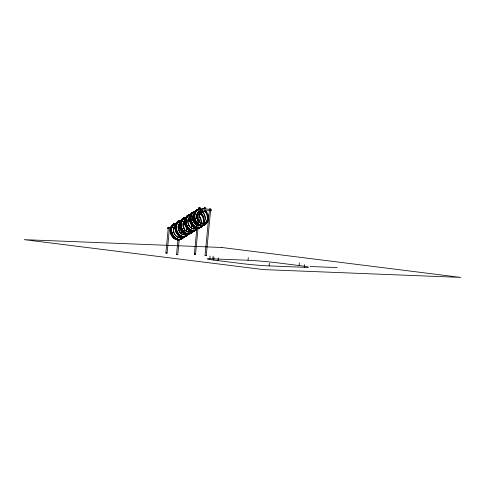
<?xml version="1.0" encoding="UTF-8"?>
<svg xmlns="http://www.w3.org/2000/svg" width="485" height="485" viewBox="0 0 485 485"><rect width="100%" height="100%" fill="white"/><g stroke="black" fill="none" stroke-linecap="round" stroke-linejoin="round"><path stroke-width="0.73" d="M199.656 212.266A5.002 3.983 76.5 0 1 201.724 212.939L201.802 211.587M208.562 219.171L208.217 214.873M203.47 212.515L203.227 212.575A5.002 3.983 76.5 0 0 200.166 212.06L200.56 210.375L200.408 212.006A5.002 3.983 76.5 0 1 203.47 212.515L204.506 211.108A6.754 5.377 76.5 0 1 206.883 220.978A6.754 5.377 76.5 0 1 198.777 221.572M165.876 252.94L168.35 227.295L169.01 227.338L169.556 227.416L167.089 253.061L165.882 252.952L167.083 253.055M177.946 240.075L176.576 254.279L177.28 254.376L177.783 254.401L179.153 240.19M178.231 237.08L178.45 234.837M178.88 230.351L179.098 228.108L180.299 228.223L179.874 232.715M179.365 237.947L179.583 235.704M194.394 254.085L198.82 207.61L199.323 207.641L200.026 207.732L195.552 254.188L194.382 254.067L194.891 254.146M205.046 255.407L209.514 208.95L210.023 208.974L210.72 209.065L206.252 255.528L205.046 255.413L206.246 255.522M304.538 264.58L304.277 267.296L265.453 265.75A20.224 0.812 5.5 0 1 242.9 263.731L213.127 260.008A19.891 0.8 5.5 0 1 209.387 258.729L209.823 258.741L210.084 256.025M212.873 258.863L213.133 256.147M213.776 260.093L214.037 257.371M218.038 260.627L218.298 257.905M209.823 258.741L248.017 260.257L248.284 257.535M269.126 265.907L269.387 263.185M304.277 267.296A22.504 0.903 5.5 0 0 299.112 265.537L299.372 262.815M197.698 214.54L197.316 214.485L197.474 215.704A5.002 3.886 68.1 0 0 196.473 215.225M197.462 214.431L197.474 215.704M201.657 211.624L201.724 212.939M178.644 226.434A5.002 3.886 68.1 0 1 179.638 226.913L179.911 226.713M199.208 215.007L200.16 213.552A6.754 5.244 68.1 0 1 202.712 223.888M199.923 213.442L199.117 214.758M183.639 223.494A5.002 3.947 72.7 0 1 184.621 223.979L184.9 223.803M204.27 210.993L203.227 212.575M202.815 210.32L201.875 210.732L201.596 209.575M188.744 220.56A5.002 4.025 81 0 1 189.708 221.045L189.89 220.711M184.009 221.79L183.518 222.191M179.044 224.737L178.195 225.022M200.36 211.739L199.559 211.527M201.875 209.417L201.827 210.393L202.427 210.702M193.642 216.055L192.787 216.08M193.448 216.164L192.775 215.673M202.979 208.823L204.912 207.641M178.147 227.513L178.231 226.925M198.08 213.151L197.389 212.672M188.683 219.311L189.35 218.492M178.807 224.943L178.237 224.797M189.708 221.045L189.95 221.008A5.002 4.025 81 0 0 187.895 220.335M200.178 210.441L200.56 210.375M210.726 209.071L209.52 208.956M195.516 254.195L195.006 254.11M169.52 227.423L168.356 227.301M310.127 266.514L337.311 267.587M183.536 222.081L184.154 221.396M199.365 207.689L198.868 207.629M199.481 207.653L200.02 207.725M179.644 228.186L179.104 228.114M177.237 254.322L177.777 254.395M177.122 254.358L176.582 254.285M199.632 208.15L211.023 209.575M199.511 209.362L210.908 210.787M299.112 265.537L279.275 263.052A22.504 0.903 5.5 0 0 248.017 260.257M199.862 211.866L199.541 211.727M199.778 213.497L200.014 213.612A6.754 5.244 68.1 0 1 202.566 223.949M178.134 226.24L178.377 226.356A6.754 5.244 68.1 0 1 180.687 228.774M204.124 211.03L204.361 211.145A6.754 5.377 76.5 0 1 206.737 221.014A6.754 5.377 76.5 0 1 198.632 221.609M197.662 213.279L197.231 212.709M188.701 219.226L188.253 218.559M174.582 226.325L174.988 226.816M197.189 216.613L198.025 217.759M198.213 211.684L198.589 212.23M175.231 226.744L174.418 225.622M180.202 223.652L179.541 222.809M179.414 222.906L180.026 223.834M198.735 218.996L199.323 220.329M188.277 220.457L188.222 221.099M188.107 218.614L188.532 219.299L189.205 218.553M192.787 217.498L192.794 218.353M183.124 223.409L183.124 224.27M179.044 229.162A0.612 0.352 -82.9 0 1 179.195 228.944M181.639 238.802A8.421 6.541 68.1 0 1 171.072 233.728A8.421 6.541 68.1 0 1 176.152 223.488M178.886 226.337A5.002 3.886 68.1 0 1 179.88 226.816A8.421 6.772 81 0 0 188.798 233.855M181.396 239.032A8.421 6.541 68.1 0 1 171.302 233.637A8.421 6.541 68.1 0 1 175.8 223.421M183.409 237.517A8.318 6.457 68.1 0 1 179.965 239.341M177.631 239.075A8.318 6.457 68.1 0 1 172.775 225.513M173.133 225.046A8.318 6.457 68.1 0 1 175.467 223.452M183.336 237.547A8.318 6.457 68.1 0 1 179.323 239.396M177.558 239.099A8.318 6.457 68.1 0 1 171.544 231.242A8.318 6.457 68.1 0 1 175.394 223.482M181.057 237.432A6.754 5.244 68.1 0 1 174.558 234.31A6.754 5.244 68.1 0 1 174.315 226.398M184.227 232.83A6.754 5.244 68.1 0 1 183.912 234.407M181.202 237.371A6.754 5.244 68.1 0 1 174.279 233.479A6.754 5.244 68.1 0 1 175.431 225.307M184.306 233.315A6.754 5.244 68.1 0 1 184.058 234.346M181.445 230.363A6.754 5.244 68.1 0 1 181.917 233.758M180.923 236.686A6.754 5.244 68.1 0 1 179.953 237.717M178.231 226.41A6.754 5.244 68.1 0 1 180.541 228.835M181.299 230.423A6.754 5.244 68.1 0 1 181.772 233.819M180.778 236.747A6.754 5.244 68.1 0 1 179.808 237.777M182.324 238.414A8.318 6.457 68.1 0 1 172.308 234.413A8.318 6.457 68.1 0 1 175.218 223.555M182.251 238.444A8.318 6.457 68.1 0 1 172.236 234.443A8.318 6.457 68.1 0 1 175.146 223.579M182.378 238.505A8.421 6.541 68.1 0 1 171.939 233.776A8.421 6.541 68.1 0 1 176.31 223.215M181.396 238.899A8.421 6.541 68.1 0 1 170.829 233.831A8.421 6.541 68.1 0 1 175.903 223.591M181.269 238.838A8.318 6.457 68.1 0 1 172.375 236.674A8.318 6.457 68.1 0 1 171.472 226.04M172.672 224.767A8.318 6.457 68.1 0 1 174.163 223.979M174.709 223.834A8.318 6.457 68.1 0 1 175.849 223.718M180.323 239.408A8.318 6.457 68.1 0 1 171.163 232.921A8.318 6.457 68.1 0 1 175.825 223.524M183.839 237.116A8.421 6.541 68.1 0 1 172.642 234.679A8.421 6.541 68.1 0 1 176.552 223.118M183.536 227.247A8.421 6.541 68.1 0 1 184.882 230.636M182.305 238.535A8.421 6.541 68.1 0 1 172.163 234.479A8.421 6.541 68.1 0 1 175.109 223.482M182.924 237.814A8.421 6.541 68.1 0 1 171.933 234.57A8.421 6.541 68.1 0 1 176.006 223.342M182.02 238.535A8.318 6.457 68.1 0 1 177.668 239.451M177.08 239.293A8.318 6.457 68.1 0 1 170.993 230.727A8.318 6.457 68.1 0 1 176.025 223.439M183.403 237.626A8.421 6.541 68.1 0 1 172.405 234.382A8.421 6.541 68.1 0 1 176.479 223.148M181.511 238.741A8.318 6.457 68.1 0 1 172.205 235.989A8.318 6.457 68.1 0 1 172.478 225.04M172.915 224.67A8.318 6.457 68.1 0 1 176.091 223.621M210.757 209.744A0.612 0.352 -82.9 0 1 211.29 209.847A0.612 0.352 -82.9 0 1 211.06 210.739A0.612 0.352 -82.9 0 1 210.611 210.326M199.214 208.902A0.612 0.352 -82.9 0 0 199.778 209.193A0.612 0.352 -82.9 0 0 199.717 208.174A0.612 0.352 -82.9 0 0 199.214 208.902A8.421 6.711 76.5 0 0 197.037 222.627A8.421 6.711 76.5 0 0 208.192 219.935M195.916 229.999A8.421 6.644 72.7 0 1 185.47 224.882A8.421 6.644 72.7 0 1 190.835 214.54M190.908 214.515A8.421 6.644 72.7 0 0 185.47 224.882A8.421 6.644 72.7 0 0 195.843 230.023M196.146 229.926A8.421 6.644 72.7 0 1 185.822 225.155A8.421 6.644 72.7 0 1 190.556 214.467M196.849 229.599A8.318 6.56 72.7 0 1 187.598 226.834A8.318 6.56 72.7 0 1 188.235 215.752M188.683 215.376A8.318 6.56 72.7 0 1 190.211 214.576M196.777 229.623A8.318 6.56 72.7 0 1 187.004 225.913A8.318 6.56 72.7 0 1 189.605 214.806M196.589 228.102A6.754 5.323 72.7 0 1 188.932 225.61A6.754 5.323 72.7 0 1 189.962 216.559M196.619 217.674A6.754 5.323 72.7 0 1 198.135 220.105M196.734 228.059A6.754 5.323 72.7 0 1 189.077 225.561A6.754 5.323 72.7 0 1 190.108 216.516M196.764 217.626A6.754 5.323 72.7 0 1 198.28 220.063M192.915 217.377A6.754 5.323 72.7 0 1 193.757 218.044M196.225 223.148A6.754 5.323 72.7 0 1 196.225 224.864M195.134 227.829A6.754 5.323 72.7 0 1 194.121 228.871M196.607 229.678A8.318 6.56 72.7 0 1 186.41 224.967A8.318 6.56 72.7 0 1 191.084 214.412M194.455 230.654A8.318 6.56 72.7 0 1 186.113 224.3A8.318 6.56 72.7 0 1 189.89 214.673M196.534 229.702A8.318 6.56 72.7 0 1 195.006 230.502M196.655 229.769A8.421 6.644 72.7 0 1 186.331 224.998A8.421 6.644 72.7 0 1 191.066 214.309M195.594 230.096A8.421 6.644 72.7 0 1 185.27 225.331A8.421 6.644 72.7 0 1 190.005 214.643M190.635 230.757A8.318 6.56 72.7 0 1 184.803 222.1A8.318 6.56 72.7 0 1 190.096 214.722M195.134 230.308A8.318 6.56 72.7 0 1 192.393 231.054M196.098 229.835A8.318 6.56 72.7 0 1 186.167 225.798A8.318 6.56 72.7 0 1 189.453 214.806M196.583 229.793A8.421 6.644 72.7 0 1 186.258 225.022A8.421 6.644 72.7 0 1 190.993 214.334M196.352 229.866A8.421 6.644 72.7 0 1 186.028 225.095A8.421 6.644 72.7 0 1 190.763 214.406M196.298 229.775A8.318 6.56 72.7 0 1 191.902 230.702M191.314 230.545A8.318 6.56 72.7 0 1 185.537 222.603A8.318 6.56 72.7 0 1 189.659 214.746M196.904 229.69A8.421 6.644 72.7 0 1 186.852 225.604A8.421 6.644 72.7 0 1 190.175 214.473M199.074 220.402A8.421 6.644 72.7 0 1 199.432 221.827M190.563 230.781A8.318 6.56 72.7 0 1 184.821 223.191A8.318 6.56 72.7 0 1 188.368 215.188M188.901 214.982A8.318 6.56 72.7 0 1 190.023 214.746M195.546 230.011A8.318 6.56 72.7 0 1 192.321 231.072M195.667 230.078A8.421 6.644 72.7 0 1 185.343 225.307A8.421 6.644 72.7 0 1 190.078 214.619M191.981 230.963A8.318 6.56 72.7 0 1 185.131 223.476A8.318 6.56 72.7 0 1 189.15 214.904M194.267 230.733A8.318 6.56 72.7 0 1 192.563 230.999M194.339 230.714A8.318 6.56 72.7 0 1 185.549 224.858A8.318 6.56 72.7 0 1 189.223 214.879M196.831 229.714A8.421 6.644 72.7 0 1 186.78 225.628A8.421 6.644 72.7 0 1 190.102 214.497M196.37 223.1A6.754 5.323 72.7 0 1 196.37 224.816M195.279 227.78A6.754 5.323 72.7 0 1 194.267 228.829M186.252 235.91A8.421 6.644 72.7 0 1 175.928 231.145A8.421 6.644 72.7 0 1 180.662 220.457M183.882 223.421A5.002 3.947 72.7 0 1 184.864 223.9M186.482 235.837A8.421 6.644 72.7 0 1 176.043 230.727A8.421 6.644 72.7 0 1 181.481 220.36M185.112 236.468A8.318 6.56 72.7 0 1 177.577 232.127A8.318 6.56 72.7 0 1 177.771 222.579M179.02 221.293A8.318 6.56 72.7 0 1 180.547 220.487M187.186 235.516A8.318 6.56 72.7 0 1 185.664 236.316M185.688 234.667A6.754 5.323 72.7 0 1 178.868 230.739A6.754 5.323 72.7 0 1 180.299 222.469M189.029 230.011A6.754 5.323 72.7 0 1 188.653 231.606M187.071 233.97A6.754 5.323 72.7 0 1 179.88 232.206A6.754 5.323 72.7 0 1 179.432 223.47M189.174 229.963A6.754 5.323 72.7 0 1 188.798 231.563M183.397 223.245A6.754 5.323 72.7 0 1 185.634 225.689M186.343 227.295A6.754 5.323 72.7 0 1 186.495 231.818M185.616 233.697A6.754 5.323 72.7 0 1 184.603 234.74M183.251 223.288A6.754 5.323 72.7 0 1 185.488 225.737M186.198 227.344A6.754 5.323 72.7 0 1 186.349 231.86M185.47 233.74A6.754 5.323 72.7 0 1 184.458 234.788M186.937 235.595A8.318 6.56 72.7 0 1 182.542 236.522M181.96 236.365A8.318 6.56 72.7 0 1 176.176 228.423A8.318 6.56 72.7 0 1 180.299 220.566M186.87 235.613A8.318 6.56 72.7 0 1 182.469 236.547M181.887 236.389A8.318 6.56 72.7 0 1 176.103 228.441A8.318 6.56 72.7 0 1 180.226 220.59M186.992 235.68A8.421 6.644 72.7 0 1 176.667 230.915A8.421 6.644 72.7 0 1 181.402 220.226M188.253 234.376A8.421 6.644 72.7 0 1 187.446 235.298M180.929 220.529A8.421 6.644 72.7 0 0 175.491 230.896A8.421 6.644 72.7 0 0 185.931 236.013A8.421 6.644 72.7 0 1 175.679 231.218A8.421 6.644 72.7 0 1 180.414 220.529M180.972 236.674A8.318 6.56 72.7 0 1 175.437 230.151A8.318 6.56 72.7 0 1 177.334 222.051M177.783 221.675A8.318 6.56 72.7 0 1 180.432 220.633M185.955 235.898A8.318 6.56 72.7 0 1 183.306 236.941M182.621 236.783A8.318 6.56 72.7 0 1 175.667 228.581A8.318 6.56 72.7 0 1 180.911 220.487M184.906 236.553A8.318 6.56 72.7 0 1 183.209 236.819M187.168 235.625A8.421 6.644 72.7 0 1 176.843 230.86A8.421 6.644 72.7 0 1 181.578 220.172M188.453 224.337A8.421 6.644 72.7 0 1 189.089 225.652M188.18 234.4A8.421 6.644 72.7 0 1 176.867 231.618A8.421 6.644 72.7 0 1 181.911 220.22M186.198 236.104A8.421 6.644 72.7 0 1 176.14 230.308A8.421 6.644 72.7 0 1 181.681 220.293M185.112 236.492A8.318 6.56 72.7 0 1 176.322 230.636A8.318 6.56 72.7 0 1 179.996 220.657M185.882 235.922A8.318 6.56 72.7 0 1 176.625 233.152A8.318 6.56 72.7 0 1 177.261 222.075M177.71 221.7A8.318 6.56 72.7 0 1 180.935 220.633M186.179 235.934A8.421 6.644 72.7 0 1 175.855 231.163A8.421 6.644 72.7 0 1 180.59 220.475M182.318 236.874A8.318 6.56 72.7 0 1 175.534 229.744A8.318 6.56 72.7 0 1 178.953 221.027M179.486 220.82A8.318 6.56 72.7 0 1 180.608 220.578M186.125 235.843A8.318 6.56 72.7 0 1 182.9 236.91M182.39 236.856A8.318 6.56 72.7 0 1 175.606 229.72A8.318 6.56 72.7 0 1 179.026 221.002M179.559 220.796A8.318 6.56 72.7 0 1 180.681 220.56M186.198 235.825A8.318 6.56 72.7 0 1 182.972 236.892M190.72 232.976A8.421 6.772 81 0 1 180.584 228.162A8.421 6.772 81 0 1 185.937 217.335M190.951 232.939A8.421 6.772 81 0 1 180.814 228.126A8.421 6.772 81 0 1 186.167 217.292M190.078 233.546A8.318 6.693 81 0 1 182.02 228.987A8.318 6.693 81 0 1 183.742 218.723M184.215 218.335A8.318 6.693 81 0 1 185.246 217.735M192.988 231.424A8.318 6.693 81 0 1 190.629 233.333M190.005 233.558A8.318 6.693 81 0 1 181.948 228.999A8.318 6.693 81 0 1 183.669 218.729M184.142 218.347A8.318 6.693 81 0 1 185.719 217.535M192.745 220.257A8.318 6.693 81 0 1 193.479 221.445M192.915 231.436A8.318 6.693 81 0 1 192.06 232.357M191.466 231.296A6.754 5.432 81 0 1 184.324 229.514A6.754 5.432 81 0 1 184.348 220.669M193.8 227.229A6.754 5.432 81 0 1 193.339 228.847M191.611 231.272A6.754 5.432 81 0 1 184.47 229.49A6.754 5.432 81 0 1 184.494 220.651M193.945 227.21A6.754 5.432 81 0 1 193.485 228.823M188.974 220.335A6.754 5.432 81 0 1 189.738 221.099M191.436 224.694A6.754 5.432 81 0 1 191.478 227.598M190.217 230.605A6.754 5.432 81 0 1 189.144 231.666M188.829 220.36A6.754 5.432 81 0 1 189.593 221.118M190.775 223.039A6.754 5.432 81 0 1 191.333 227.623M190.071 230.63A6.754 5.432 81 0 1 188.998 231.684M189.835 233.588A8.318 6.693 81 0 1 182.075 229.672A8.318 6.693 81 0 1 182.639 219.681M183.967 218.377A8.318 6.693 81 0 1 185.549 217.559M192.739 231.466A8.318 6.693 81 0 1 191.884 232.388M189.762 233.6A8.318 6.693 81 0 1 182.002 229.684A8.318 6.693 81 0 1 182.566 219.693M183.894 218.389A8.318 6.693 81 0 1 185.476 217.571M192.666 231.478A8.318 6.693 81 0 1 191.339 232.782M190.951 233.194A8.421 6.772 81 0 1 181.438 228.399A8.421 6.772 81 0 1 185.519 217.462M193.509 230.423A8.421 6.772 81 0 1 191.46 232.861A8.421 6.772 81 0 0 192.727 231.551M179.935 226.786A8.421 6.772 81 0 1 186.204 217.353M187.119 234.012A8.318 6.693 81 0 1 179.977 225.683A8.318 6.693 81 0 1 186.282 217.45M188.847 233.746A8.318 6.693 81 0 1 187.701 233.988M189.326 233.667A8.318 6.693 81 0 1 180.632 227.041A8.318 6.693 81 0 1 186.179 217.401M190.878 233.206A8.421 6.772 81 0 1 181.366 228.405A8.421 6.772 81 0 1 185.446 217.474M192.084 232.079A8.421 6.772 81 0 1 181.542 229.453A8.421 6.772 81 0 1 185.215 217.51M189.526 233.637A8.318 6.693 81 0 1 181.002 227.72A8.318 6.693 81 0 1 185.24 217.607M193.757 230.381A8.421 6.772 81 0 1 182.602 230.302A8.421 6.772 81 0 1 185.767 217.419M192.878 220.178A8.421 6.772 81 0 1 193.618 221.384M187.046 234.025A8.318 6.693 81 0 1 179.905 225.695A8.318 6.693 81 0 1 186.21 217.462M188.774 233.752A8.318 6.693 81 0 1 187.628 233.994M190.647 232.988A8.421 6.772 81 0 1 180.511 228.174A8.421 6.772 81 0 1 185.864 217.341M188.871 233.843A8.421 6.772 81 0 1 180.008 226.774A8.421 6.772 81 0 1 186.276 217.341M189.017 233.715A8.318 6.693 81 0 1 180.493 227.798A8.318 6.693 81 0 1 184.73 217.692M189.089 233.703A8.318 6.693 81 0 1 181.335 229.787A8.318 6.693 81 0 1 181.899 219.802M182.305 219.317A8.318 6.693 81 0 1 184.803 217.68M190.035 233.661A8.421 6.772 81 0 1 181.396 227.671A8.421 6.772 81 0 1 185.694 217.432M193.685 230.393A8.421 6.772 81 0 1 190.587 233.443M201.815 226.18A8.421 6.541 68.1 0 1 197.747 228.053M197.159 228.017A8.421 6.541 68.1 0 1 189.877 219.796A8.421 6.541 68.1 0 1 194.897 211.702M196.874 214.443A5.002 3.886 68.1 0 1 197.971 214.625M197.116 214.346A5.002 3.886 68.1 0 1 198.213 214.528M194.006 211.848A8.421 6.541 68.1 0 0 191.054 222.845A8.421 6.541 68.1 0 0 201.196 226.895A8.318 6.457 68.1 0 1 192.151 223.555A8.318 6.457 68.1 0 1 192.618 212.909M202.415 225.61A8.421 6.541 68.1 0 1 201.639 226.519M203.094 225.234A8.318 6.457 68.1 0 1 197.547 227.423M196.958 227.265A8.318 6.457 68.1 0 1 190.944 219.402A8.318 6.457 68.1 0 1 194.794 211.642M200.493 212.885A8.318 6.457 68.1 0 1 202.797 215.485M203.736 217.444A8.318 6.457 68.1 0 0 203.154 216.116A8.421 6.541 68.1 0 1 203.736 217.45A8.421 6.541 68.1 0 0 200.529 212.806M203.021 225.264A8.318 6.457 68.1 0 1 197.474 227.453M196.886 227.289A8.318 6.457 68.1 0 1 191.169 220.839A8.318 6.457 68.1 0 1 192.787 212.836M193.224 212.466A8.318 6.457 68.1 0 1 194.721 211.672M201.439 213.83A8.318 6.457 68.1 0 1 202.724 215.516M203.082 216.14A8.318 6.457 68.1 0 1 203.664 217.474M197.116 225.416A6.754 5.244 68.1 0 1 193.642 214.588M200.523 225.561A6.754 5.244 68.1 0 1 199.159 225.774M197.256 225.355A6.754 5.244 68.1 0 1 193.788 214.528M198.965 215.595A6.754 5.244 68.1 0 1 200.923 223.524M199.196 216.08A6.754 5.244 68.1 0 1 200.778 223.585M193.054 212.533A8.318 6.457 68.1 0 1 194.546 211.745M201.263 213.903A8.318 6.457 68.1 0 1 202.16 214.988M202.851 225.337A8.318 6.457 68.1 0 1 201.651 226.604M202.779 225.361A8.318 6.457 68.1 0 1 192.078 223.585A8.318 6.457 68.1 0 1 194.473 211.769M202.833 216.243A8.318 6.457 68.1 0 1 203.415 217.571M202.918 225.41A8.421 6.541 68.1 0 1 192.084 223.603A8.421 6.541 68.1 0 1 194.509 211.642M200.644 227.119A8.421 6.541 68.1 0 1 190.211 222.391A8.421 6.541 68.1 0 1 194.576 211.836M199.171 227.792A8.318 6.457 68.1 0 1 197.492 228.053M196.904 228.017A8.318 6.457 68.1 0 1 189.714 219.899A8.318 6.457 68.1 0 1 194.673 211.903M201.142 226.81A8.318 6.457 68.1 0 1 191.126 222.803A8.318 6.457 68.1 0 1 194.036 211.945M202.845 225.434A8.421 6.541 68.1 0 1 192.012 223.633A8.421 6.541 68.1 0 1 194.436 211.672M202.251 226.004A8.421 6.541 68.1 0 1 191.26 222.76A8.421 6.541 68.1 0 1 195.328 211.533M201.348 226.725A8.318 6.457 68.1 0 1 191.326 222.724A8.318 6.457 68.1 0 1 194.242 211.866M203.166 225.307A8.421 6.541 68.1 0 1 197.547 227.52M196.952 227.362A8.421 6.541 68.1 0 1 190.86 219.402A8.421 6.541 68.1 0 1 194.758 211.545M199.099 227.823A8.318 6.457 68.1 0 1 189.938 221.33A8.318 6.457 68.1 0 1 194.6 211.933M200.893 227.022A8.421 6.541 68.1 0 1 197.674 228.083M197.086 228.047A8.421 6.541 68.1 0 1 189.805 219.826A8.421 6.541 68.1 0 1 194.825 211.733M200.717 227.089A8.421 6.541 68.1 0 1 197.504 228.15M196.91 228.114A8.421 6.541 68.1 0 1 189.629 219.899A8.421 6.541 68.1 0 1 194.649 211.806M200.838 226.931A8.318 6.457 68.1 0 1 197.662 227.98M197.08 227.944A8.318 6.457 68.1 0 1 189.89 219.826A8.318 6.457 68.1 0 1 194.843 211.836M200.911 226.901A8.318 6.457 68.1 0 1 197.734 227.95M195.976 227.659A8.318 6.457 68.1 0 1 189.884 219.093A8.318 6.457 68.1 0 1 194.915 211.806M196.716 215.128A5.002 3.886 68.1 0 1 197.71 215.607M203.094 225.337A8.421 6.541 68.1 0 1 197.474 227.55M196.88 227.392A8.421 6.541 68.1 0 1 190.787 219.432A8.421 6.541 68.1 0 1 194.685 211.575M200.457 212.83A8.421 6.541 68.1 0 1 202.791 215.467M173.357 227.695A0.612 0.449 58.5 0 1 173.46 228.132M203.955 224.773A8.318 6.626 76.5 0 1 198.292 224.731M197.747 224.397A8.318 6.626 76.5 0 1 193.848 215.455A8.318 6.626 76.5 0 1 199.293 209.083M207.016 215.91A8.318 6.626 76.5 0 1 207.228 217.341M204.755 224.373A8.318 6.626 76.5 0 1 198.056 224.319M197.534 223.931A8.318 6.626 76.5 0 1 194.127 215.734A8.318 6.626 76.5 0 1 198.468 209.247M205.113 211.43A8.318 6.626 76.5 0 1 205.949 212.539M204.937 210.235A8.421 6.711 76.5 0 1 207.137 212.909M207.459 213.558A8.421 6.711 76.5 0 1 207.974 214.928M207.725 221.269A8.421 6.711 76.5 0 1 196.54 222.088A8.421 6.711 76.5 0 1 199.123 208.98M204.864 210.254A8.421 6.711 76.5 0 1 207.065 212.927M197.656 220.214A6.754 5.377 76.5 0 1 197.88 212.157M197.801 220.178A6.754 5.377 76.5 0 1 198.025 212.121M202.033 211.702A6.754 5.377 76.5 0 1 205.234 218.389A6.754 5.377 76.5 0 1 201.693 223.937M201.887 211.739A6.754 5.377 76.5 0 1 205.088 218.42A6.754 5.377 76.5 0 1 201.548 223.973M206.61 223.027A8.421 6.711 76.5 0 1 195.801 221.215A8.421 6.711 76.5 0 1 198.947 209.023M204.688 210.296A8.421 6.711 76.5 0 1 205.67 211.236M206.143 223.53A8.421 6.711 76.5 0 1 195.564 220.911A8.421 6.711 76.5 0 1 198.874 209.041M202.681 225.416A8.421 6.711 76.5 0 1 198.019 224.882M197.468 224.543A8.421 6.711 76.5 0 1 193.515 215.492A8.421 6.711 76.5 0 1 199.032 209.035M203.785 224.816A8.318 6.626 76.5 0 1 198.116 224.773M197.577 224.434A8.318 6.626 76.5 0 1 193.673 215.498A8.318 6.626 76.5 0 1 199.123 209.126M204.955 224.325A8.318 6.626 76.5 0 1 198.256 224.27M197.734 223.882A8.318 6.626 76.5 0 1 194.327 215.686A8.318 6.626 76.5 0 1 198.674 209.199M198.911 212.363A5.002 3.983 76.5 0 1 201.966 212.879M221.627 247.477L24.25 239.663L263.373 269.587L460.75 277.408L221.627 247.477M168.137 228.49A0.612 0.352 -82.9 0 0 168.077 227.471A0.612 0.352 -82.9 0 0 167.567 228.192A0.612 0.352 -82.9 0 0 168.137 228.49M184.409 229.253A8.318 6.457 68.1 0 0 183.475 227.295A8.421 6.541 68.1 0 1 184.415 229.26M193.551 221.433A8.318 6.693 81 0 0 192.818 220.245A8.421 6.772 81 0 1 193.545 221.396M204.731 208.101A0.612 0.449 58.5 0 0 205.543 208.683A0.612 0.449 58.5 0 0 205.404 207.701A0.612 0.449 58.5 0 0 204.731 208.101"/></g></svg>
